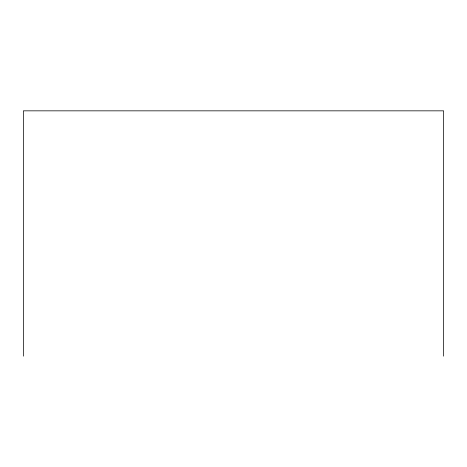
<?xml version="1.0" encoding="UTF-8"?>
<svg xmlns="http://www.w3.org/2000/svg" width="467" height="467" viewBox="0 0 467 467"><rect width="100%" height="100%" fill="white"/><g stroke="black" fill="none" stroke-linecap="round" stroke-linejoin="round"><path stroke-width="0.7" d="M443.65 356.163L443.65 110.837L23.35 110.837L23.35 356.163"/></g></svg>
